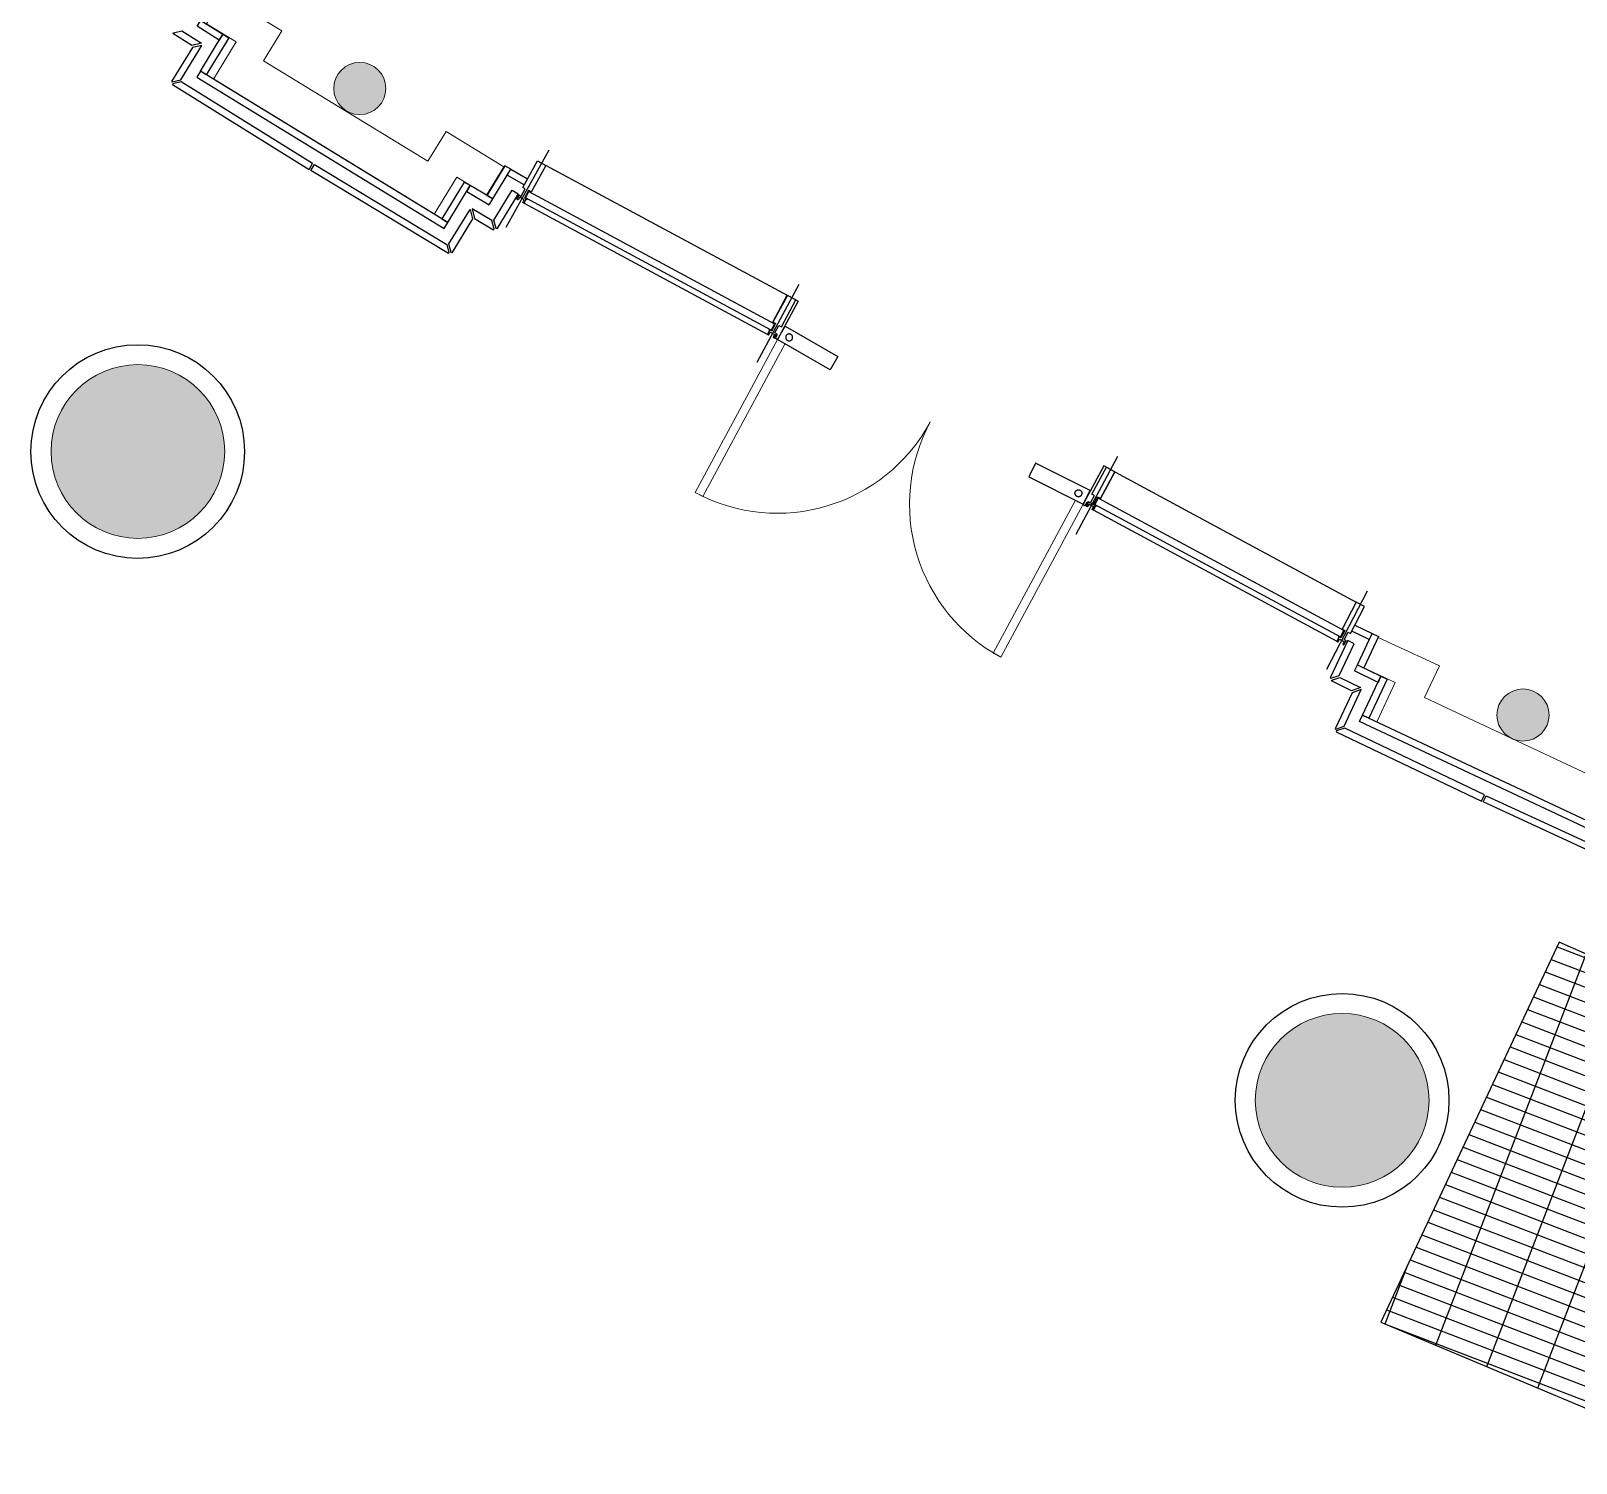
# Model space of a CAD drawing. Header units: centimetres. Extents: x 139057 to 200038, y 34824 to 80516.
# Drawn here: x 166787 to 167676, y 46032 to 46856 of the extents above; entities that cross this region are included whole.
import ezdxf

# ---------------------------------------------------------------- set-up
doc = ezdxf.new("R2010")
doc.units = ezdxf.units.CM
doc.header["$LTSCALE"] = 100
doc.linetypes.add('FLPL-B-P1$0$HIDDEN', pattern=[9.525, 6.35, -3.175])
for name, color, linetype, lineweight in [('410_STRUTTURE_001-AM_0', 7, 'Continuous', 0), ('430_TAVOLATI_001-AM_0', 3, 'Continuous', 0), ('441_SERRAMENTI_001-AM_0', 1, 'Continuous', 0)]:
    doc.layers.add(name, color=color, linetype=linetype, lineweight=lineweight)
for name, color, linetype in [('A-100-CAMP-GRIGLIE', 251, 'Continuous'), ('A-FACCIATA', 8, 'Continuous'), ('A-FACCIATA-montanti', 13, 'Continuous'), ('A-FACCIATA-stone', 13, 'Continuous'), ('A-SI-PORTE', 5, 'Continuous'), ('FLPL-B-P1$0$A-ABOV', 7, 'FLPL-B-P1$0$HIDDEN'), ('FLPL-B-P1$0$A-GLAZ-MULL', 1, 'Continuous')]:
    doc.layers.add(name, color=color, linetype=linetype)

# ---------------------------------------------------------------- blocks, each defined once
blk = doc.blocks.new('FLPL-B-P1$0$invsible closer')
at = {"layer": 'FLPL-B-P1$0$A-ABOV'}
blk.add_line((0, 44), (0, -44), dxfattribs=at)
blk.add_lwpolyline([(0, 44), (0, -44), (351, -44), (351, 44)], close=True, dxfattribs=at)
blk.add_circle((53, 0), 20, dxfattribs=at)

msp = doc.modelspace()

# ---------------------------------------------------------------- hatches: boundary and pattern name
at = {"layer": '410_STRUTTURE_001-AM_0'}
h = msp.add_hatch(color=256, dxfattribs=at)
edge = h.paths.add_edge_path()
edge.add_arc((166975.9, 46823.11), 15, 0, 360)
h = msp.add_hatch(color=256, dxfattribs=at)
edge = h.paths.add_edge_path()
edge.add_arc((166848.12, 46614.18), 50, 0, 360)
h = msp.add_hatch(color=256, dxfattribs=at)
edge = h.paths.add_edge_path()
edge.add_arc((167645.63, 46462.49), 15, 0, 360)
h = msp.add_hatch(color=256, dxfattribs=at)
edge = h.paths.add_edge_path()
edge.add_arc((167541.51, 46240.72), 50, 0, 360)
at = {"layer": 'A-100-CAMP-GRIGLIE'}
h = msp.add_hatch(dxfattribs=at)
h.set_pattern_fill('GRATE', color=256, scale=10, angle=195.66, style=0)
h.set_pattern_definition([(338.98614, (170582.6684, 52725.0105), (2.846339, 7.409606), []), (68.98614, (170582.67, 52725.01), (-29.63842, 11.38535), [])])
h.paths.add_polyline_path([(167757.33, 46031.96), (167849.45, 46251.27), (167666.45, 46331.7), (167563.77, 46113.06)])

# ---------------------------------------------------------------- linework, layer by layer
at = {"layer": '410_STRUTTURE_001-AM_0'}
for centre, radius in [((166975.9, 46823.11, 0), 15), ((166848.12, 46614.18, 0), 50), ((167645.63, 46462.49, 0), 15), ((167541.51, 46240.72, 0), 50)]:
    msp.add_circle(centre, radius, dxfattribs=at)
at = {"layer": '430_TAVOLATI_001-AM_0', "elevation": 0}
for points in [[(166897.69, 46876.68), (166887.67, 46860.3), (166904.73, 46849.86), (166891.66, 46828.49), (167018.78, 46750.79), (167031.84, 46772.11), (167048.9, 46761.68), (167058.92, 46778.05), (167025.62, 46798.44), (167015.04, 46781.18), (166920.4, 46839.07), (166930.96, 46856.33)], [(167733.23, 46426.74), (167725.05, 46409.34), (167706.96, 46417.86), (167696.35, 46395.24), (167561.46, 46458.55), (167572.1, 46481.2), (167553.98, 46489.68), (167562.16, 46507.09), (167597.57, 46490.74), (167589.01, 46472.52), (167689.43, 46425.35), (167697.93, 46443.32)]]:
    msp.add_lwpolyline(points, close=True, dxfattribs=at)
at = {"layer": '441_SERRAMENTI_001-AM_0', "elevation": 0}
for points in [[(167220.74, 46676.27), (167216.34, 46678.65), (167168.92, 46590.61), (167173.32, 46588.23)], [(167388.02, 46586.18), (167392.42, 46583.81), (167345.01, 46495.76), (167340.6, 46498.13)]]:
    msp.add_lwpolyline(points, close=True, dxfattribs=at)
at = {"layer": '441_SERRAMENTI_001-AM_0'}
for centre, start, end in [((167216.34, 46678.65, 0), 241.69296, 331.69296), ((167392.42, 46583.81, 0), 151.69296, 241.69296)]:
    msp.add_arc(centre, 100, start, end, dxfattribs=at)
at = {"layer": 'A-100-CAMP-GRIGLIE', "elevation": 0}
msp.add_lwpolyline([(167757.33, 46031.96), (167849.45, 46251.27), (167666.45, 46331.7), (167563.77, 46113.06)], close=True, dxfattribs=at)
at = {"layer": 'A-FACCIATA'}
for p, q in [((167084.82, 46787.64, 0), (167059.96, 46743.14, 0)), ((167222.12, 46704.03, 0), (167083.03, 46778.79, 0)), ((167210.66, 46681.59, 0), (167070.28, 46757.11, 0)), ((167228.6, 46710.26, 0), (167204.43, 46665.39, 0)), ((167412.25, 46611.35, 0), (167388.08, 46566.47, 0)), ((167410.61, 46602.5, 0), (167549.58, 46527.51, 0)), ((167398.19, 46580.59, 0), (167538.49, 46504.93, 0)), ((167555.98, 46533.87, 0), (167532.51, 46488.63, 0))]:
    msp.add_line(p, q, dxfattribs=at)
at = {"layer": 'A-FACCIATA', "elevation": 0}
for points in [[(167212.72, 46684.07), (167071.24, 46760.25), (167073.2, 46763.77), (167214.68, 46687.59)], [(167399.14, 46583.7), (167540.62, 46507.52), (167542.47, 46511.09), (167400.99, 46587.27)]]:
    msp.add_lwpolyline(points, close=True, dxfattribs=at)
at = {"layer": 'A-FACCIATA-montanti', "elevation": 0}
for points in [[(167071.55, 46759.17), (167070.42, 46757.15, -0.414214), (167070.28, 46757.11), (167069.76, 46757.4, -0.414214), (167069.72, 46757.54), (167070.52, 46758.98, 0.414214), (167070.5, 46759.04), (167067.97, 46760.46, 0.414214), (167067.9, 46760.44), (167067.1, 46759, -0.414214), (167066.96, 46758.96), (167066.44, 46759.25, -0.414214), (167066.4, 46759.39), (167067.53, 46761.41), (167067.36, 46761.51, -0.414214), (167067.32, 46761.65), (167067.43, 46761.85), (167068.74, 46761.11), (167071.13, 46765.39), (167069.69, 46766.2), (167078.22, 46781.47), (167083.03, 46778.79), (167074.49, 46763.51), (167073.05, 46764.32), (167070.66, 46760.04), (167071.97, 46759.31), (167071.86, 46759.11, -0.414214), (167071.72, 46759.07)], [(167211.72, 46683.77), (167210.62, 46681.73, 0.414214), (167210.66, 46681.59), (167211.19, 46681.31, 0.414214), (167211.32, 46681.35), (167212.1, 46682.8, -0.414214), (167212.17, 46682.82), (167214.72, 46681.45, -0.414214), (167214.74, 46681.38), (167213.96, 46679.93, 0.414214), (167214, 46679.79), (167214.53, 46679.51, 0.414214), (167214.67, 46679.55), (167215.77, 46681.59), (167215.94, 46681.49, 0.414214), (167216.08, 46681.53), (167216.19, 46681.73), (167214.86, 46682.45), (167217.19, 46686.76), (167218.64, 46685.98), (167226.94, 46701.38), (167222.1, 46703.99), (167213.8, 46688.59), (167215.25, 46687.8), (167212.93, 46683.49), (167211.61, 46684.2), (167211.5, 46684, 0.414214), (167211.54, 46683.86)], [(167399.42, 46582.67), (167398.32, 46580.63, -0.414214), (167398.19, 46580.59), (167397.66, 46580.87, -0.414214), (167397.62, 46581.01), (167398.4, 46582.46, 0.414214), (167398.38, 46582.53), (167395.83, 46583.9, 0.414214), (167395.76, 46583.88), (167394.98, 46582.43, -0.414214), (167394.84, 46582.39), (167394.31, 46582.67, -0.414214), (167394.27, 46582.81), (167395.37, 46584.85), (167395.2, 46584.95, -0.414214), (167395.15, 46585.08), (167395.26, 46585.28), (167396.58, 46584.57), (167398.91, 46588.89), (167397.45, 46589.67), (167405.75, 46605.08), (167410.59, 46602.47), (167402.3, 46587.06), (167400.84, 46587.84), (167398.52, 46583.53), (167399.84, 46582.82), (167399.73, 46582.62, -0.414214), (167399.6, 46582.58)], [(167539.51, 46507.12), (167538.44, 46505.06, 0.414214), (167538.49, 46504.93), (167539.02, 46504.65, 0.414214), (167539.15, 46504.7), (167539.91, 46506.16, -0.414214), (167539.98, 46506.18), (167542.55, 46504.85, -0.414214), (167542.58, 46504.78), (167541.82, 46503.31, 0.414214), (167541.86, 46503.18), (167542.39, 46502.9, 0.414214), (167542.53, 46502.95), (167543.59, 46505), (167543.77, 46504.91, 0.414214), (167543.91, 46504.96), (167544.01, 46505.16), (167542.68, 46505.85), (167544.94, 46510.2), (167546.4, 46509.44), (167554.46, 46524.97), (167549.58, 46527.51), (167541.52, 46511.97), (167542.98, 46511.21), (167540.73, 46506.86), (167539.4, 46507.55), (167539.29, 46507.35, 0.414214), (167539.33, 46507.22)]]:
    msp.add_lwpolyline(points, format="xyb", close=True, dxfattribs=at)
for points in [[(167212.84, 46683.54), (167215.16, 46687.85), (167213.62, 46688.68), (167221.92, 46704.09), (167228.22, 46700.7), (167216.34, 46678.65, -0.414214), (167216.2, 46678.6), (167215.24, 46679.13, -0.414214), (167215.19, 46679.26), (167216.27, 46681.26, 0.414214), (167216.25, 46681.33), (167215.68, 46681.64)], [(167398.43, 46583.58), (167400.76, 46587.89), (167402.3, 46587.06), (167410.59, 46602.47), (167404.3, 46605.86), (167392.42, 46583.81, 0.414214), (167392.46, 46583.67), (167393.43, 46583.15, 0.414214), (167393.57, 46583.19), (167394.64, 46585.19, -0.414214), (167394.71, 46585.21), (167395.28, 46584.9)]]:
    msp.add_lwpolyline(points, format="xyb", dxfattribs=at)
at = {"layer": 'A-FACCIATA-stone', "elevation": 0}
for points in [[(166894.96, 46850.89), (166882.21, 46858.94), (166884.37, 46862.31), (166897.05, 46854.3)], [(166868.58, 46855.09), (166873.42, 46856.22), (166884.68, 46849.11), (166879.21, 46847.83), (166868.34, 46854.7)], [(166884.09, 46833.11), (166897.05, 46854.3), (166900.43, 46852.17), (166887.51, 46831.03)], [(166879.48, 46846.66), (166867.56, 46827.16), (166867.94, 46826.92), (166872.8, 46828.07), (166884.95, 46847.94)], [(166882.01, 46829.7), (167024.5, 46742.57), (167026.57, 46746), (166884.09, 46833.11)], [(167052.44, 46759.55), (167062.85, 46776.58), (167059.43, 46778.65), (167048.99, 46761.59)], [(167060.76, 46773.17), (167062.85, 46776.58), (167072.48, 46771.2), (167070.53, 46767.71)], [(167026.57, 46746), (167039.52, 46767.19), (167036.08, 46769.22), (167023.16, 46748.09)], [(167037.44, 46763.78), (167050.42, 46756.1), (167052.44, 46759.55), (167039.52, 46767.19)], [(167054.76, 46742.26), (167054.36, 46742.49), (167053.16, 46747.32), (167063.68, 46764.52), (167067.12, 46762.48)], [(167040.73, 46748.07), (167028.8, 46728.57), (167028.41, 46728.8), (167027.23, 46733.65), (167039.37, 46753.52)], [(167053.2, 46742.2), (167052, 46747.03), (167040.54, 46753.81), (167041.89, 46748.36), (167052.96, 46741.81)], [(167547.05, 46510.7), (167548.9, 46514.25), (167558.87, 46509.5), (167557.15, 46505.89)], [(167534.67, 46483.85), (167535.08, 46483.65), (167539.77, 46485.31), (167548.34, 46503.55), (167544.74, 46505.31)], [(167562.17, 46481.24), (167548.61, 46487.85), (167550.38, 46491.43), (167563.86, 46484.86)], [(167535.48, 46482.52), (167540.17, 46484.18), (167552.14, 46478.34), (167546.84, 46476.47), (167535.28, 46482.11)], [(167547.24, 46475.34), (167537.52, 46454.65), (167537.93, 46454.45), (167542.64, 46456.13), (167552.54, 46477.21)], [(167553.31, 46462.38), (167563.86, 46484.86), (167567.46, 46483.1), (167556.93, 46460.68)], [(167702.76, 46387.77), (167551.58, 46458.77), (167553.31, 46462.38), (167704.47, 46391.39)]]:
    msp.add_lwpolyline(points, close=True, dxfattribs=at)
for points in [[(166946.66, 46776.52), (166948.74, 46779.93), (166873.08, 46826.91), (166868.22, 46825.75), (166867.98, 46825.36), (166946.66, 46776.52)], [(166947.68, 46775.89), (166949.77, 46779.31), (167026.06, 46733.37), (167027.25, 46728.52), (167027.01, 46728.13), (166947.68, 46775.89)], [(167550.38, 46491.43), (167558.87, 46509.5), (167562.48, 46507.79), (167553.98, 46489.68)], [(167621.69, 46412.97), (167623.39, 46416.6), (167543.04, 46455), (167538.34, 46453.32), (167538.14, 46452.91), (167621.69, 46412.97)], [(167622.78, 46412.46), (167624.48, 46416.09), (167705.34, 46378.78), (167707.06, 46374.08), (167706.86, 46373.67), (167622.78, 46412.46)]]:
    msp.add_lwpolyline(points, dxfattribs=at)
at = {"layer": 'A-FACCIATA-stone'}
for centre in [(166848.03, 46614.12, 0), (167541.49, 46240.73, 0)]:
    msp.add_circle(centre, 61.5, dxfattribs=at)
at = {"layer": 'FLPL-B-P1$0$A-GLAZ-MULL', "elevation": 0}
msp.add_lwpolyline([(167397.53, 46581.06, 0.414214), (167397.57, 46580.92), (167398.1, 46580.64, 0.414214), (167398.23, 46580.68), (167399.31, 46582.67, -0.414214), (167399.38, 46582.69), (167399.51, 46582.62, 0.414214), (167399.64, 46582.66), (167399.75, 46582.86), (167395.44, 46585.19), (167394.18, 46582.86, 0.414214), (167394.22, 46582.72), (167394.75, 46582.44, 0.414214), (167394.89, 46582.48), (167395.67, 46583.93, -0.414214), (167395.74, 46583.95), (167398.29, 46582.58, -0.414214), (167398.31, 46582.51)], format="xyb", close=True, dxfattribs=at)

# ---------------------------------------------------------------- block references
at = {"layer": 'A-SI-PORTE', "yscale": 0.1, "zscale": 0.1}
for p, xscale, rotation in [((167218.53, 46682.46, 0), -0.1, 150.1188469515825), ((167394.4, 46587.74, 0), 0.1, 153.2688472395051)]:
    msp.add_blockref('FLPL-B-P1$0$invsible closer', p, dxfattribs=dict(at, xscale=xscale, rotation=rotation))

doc.saveas('drawing.dxf')
